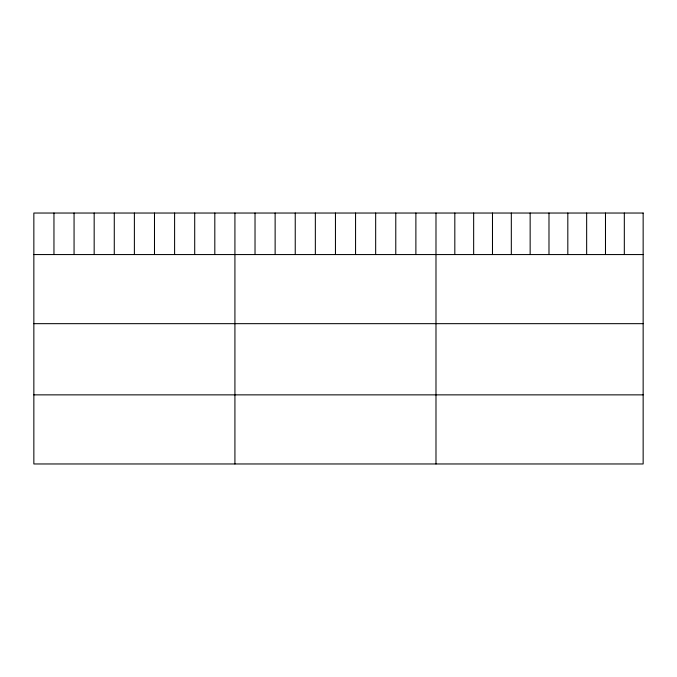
<?xml version="1.0" encoding="UTF-8"?>
<svg xmlns="http://www.w3.org/2000/svg" width="677" height="677" viewBox="0 0 677 677"><rect width="100%" height="100%" fill="white"/><g stroke="black" fill="none" stroke-linecap="round" stroke-linejoin="round"><path stroke-width="1.02" d="M33.85 254.56L643.15 254.56M33.85 323.665L643.15 323.665M33.85 394.86L643.15 394.86M624.321 213.035L624.321 254.56M605.483 213.035L605.483 254.56M586.654 213.035L586.654 254.56M567.817 213.035L567.817 254.56M548.988 213.035L548.988 254.56M530.15 213.035L530.15 254.56M511.321 213.035L511.321 254.56M492.484 213.035L492.484 254.56M473.655 213.035L473.655 254.56M454.817 213.035L454.817 254.56M435.988 213.035L435.988 463.965M415.881 213.035L415.881 254.56M395.774 213.035L395.774 254.56M375.667 213.035L375.667 254.56M355.56 213.035L355.56 254.56M335.453 213.035L335.453 254.56M315.347 213.035L315.347 254.56M295.24 213.035L295.24 254.56M275.133 213.035L275.133 254.56M255.026 213.035L255.026 254.56M234.919 213.035L234.919 463.965M214.812 213.035L214.812 254.56M194.705 213.035L194.705 254.56M174.598 213.035L174.598 254.56M154.491 213.035L154.491 254.56M134.385 213.035L134.385 254.56M114.278 213.035L114.278 254.56M94.171 213.035L94.171 254.56M74.064 213.035L74.064 254.56M53.957 213.035L53.957 254.56M643.15 213.035L33.85 213.035L33.85 463.965L643.15 463.965L643.15 213.035"/></g></svg>
